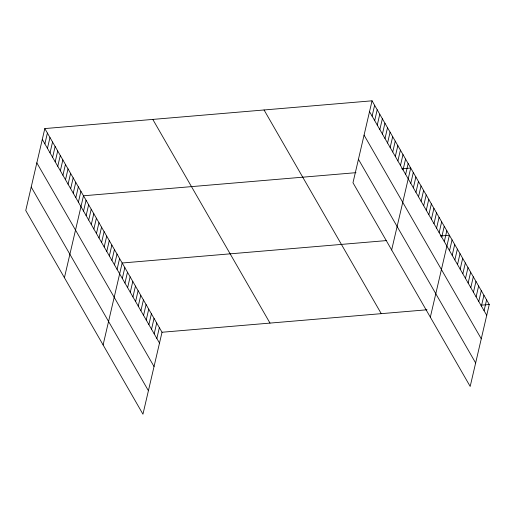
<?xml version="1.0" encoding="UTF-8"?>
<svg xmlns="http://www.w3.org/2000/svg" width="515" height="515" viewBox="0 0 515 515"><rect width="100%" height="100%" fill="white"/><g stroke="black" fill="none" stroke-linecap="round" stroke-linejoin="round"><path stroke-width="0.77" d="M44.818 128.57L25.75 210.5L142.951 414.189L162.019 332.252L44.818 128.57L372.049 100.811L489.25 304.5L470.182 386.43L352.981 182.748L372.049 100.811M44.876 143.878L47.393 133.05M47.451 148.359L49.974 137.531M50.032 152.839L52.549 142.011M52.614 157.32L55.131 146.492M55.189 161.8L57.706 150.972M57.77 166.281L60.287 155.453M60.345 170.761L62.869 159.933M62.927 175.242L65.444 164.414M65.502 179.722L68.025 168.894M68.083 184.203L70.6 173.381M70.658 188.69L73.182 177.862M73.239 193.17L75.757 182.342M75.814 197.651L78.338 186.823M78.396 202.131L80.913 191.303M64.427 277.714L83.494 195.784L355.981 172.673M83.552 211.092L86.069 200.264M86.134 215.573L88.651 204.745M88.709 220.053L91.226 209.225M91.29 224.534L93.807 213.706M93.865 229.014L96.389 218.193M96.447 233.495L98.964 222.673M99.022 237.982L101.545 227.154M101.603 242.462L104.12 231.634M104.178 246.943L106.702 236.115M106.76 251.423L109.277 240.595M109.335 255.904L111.858 245.076M111.916 260.384L114.433 249.556M114.497 264.865L117.014 254.037M117.072 269.345L119.589 258.517M103.103 344.934L122.171 262.998L386.411 240.589M122.306 278.448L124.83 267.62M124.965 283.063L127.482 272.235M127.623 287.679L130.141 276.851M130.276 292.295L132.799 281.467M132.934 296.91L135.451 286.082M135.593 301.526L138.11 290.705M138.245 306.148L140.769 295.32M140.904 310.764L143.421 299.936M143.563 315.38L146.08 304.552M146.215 319.995L148.738 309.167M148.874 324.611L151.391 313.79M151.532 329.233L154.049 318.405M154.185 333.849L156.708 323.021M156.843 338.464L159.36 327.637M372.107 116.12L374.624 105.298M374.682 120.6L377.205 109.779M377.263 125.087L379.78 114.259M379.838 129.568L382.362 118.74M382.42 134.048L384.937 123.22M384.995 138.529L387.518 127.701M387.576 143.009L390.093 132.181M390.158 147.49L392.675 136.662M392.733 151.97L395.25 141.142M395.314 156.451L397.831 145.623M397.889 160.931L400.413 150.103M400.47 165.412L402.988 154.59M403.045 169.899L405.569 159.071M405.627 174.379L408.144 163.551M391.658 249.962L410.725 168.032L401.726 168.791M410.783 183.34L413.3 172.512M413.358 187.821L415.882 176.993M415.94 192.301L418.457 181.473M418.515 196.782L421.038 185.954M421.096 201.262L423.613 190.434M423.678 205.743L426.195 194.915M426.253 210.223L428.77 199.395M428.834 214.703L431.351 203.882M431.409 219.19L433.933 208.363M433.99 223.671L436.508 212.843M436.565 228.151L439.089 217.324M439.147 232.632L441.664 221.804M441.722 237.112L444.245 226.285M444.303 241.593L446.82 230.765M430.334 317.182L449.402 235.246L440.402 236.012M449.537 250.689L452.054 239.861M452.196 255.305L454.713 244.483M454.848 259.927L457.372 249.099M457.507 264.543L460.03 253.715M460.165 269.158L462.682 258.33M462.824 273.774L465.341 262.946M465.476 278.39L468 267.568M468.135 283.012L470.652 272.184M470.794 287.628L473.311 276.8M473.446 292.243L475.969 281.415M476.105 296.859L478.622 286.031M478.763 301.475L481.28 290.647M481.416 306.097L483.939 295.269M484.074 310.712L486.591 299.885M162.019 332.252L427.006 309.779M481.004 305.202L489.25 304.5M369.525 111.639L486.733 315.328M364.066 135.104L481.268 338.793M358.44 159.283L475.641 362.966M264.06 109.972L381.261 313.661M152.801 119.409L270.008 323.098M42.294 139.398L159.502 343.08M36.835 162.862L154.043 366.545M31.209 187.035L148.417 390.724"/></g></svg>
